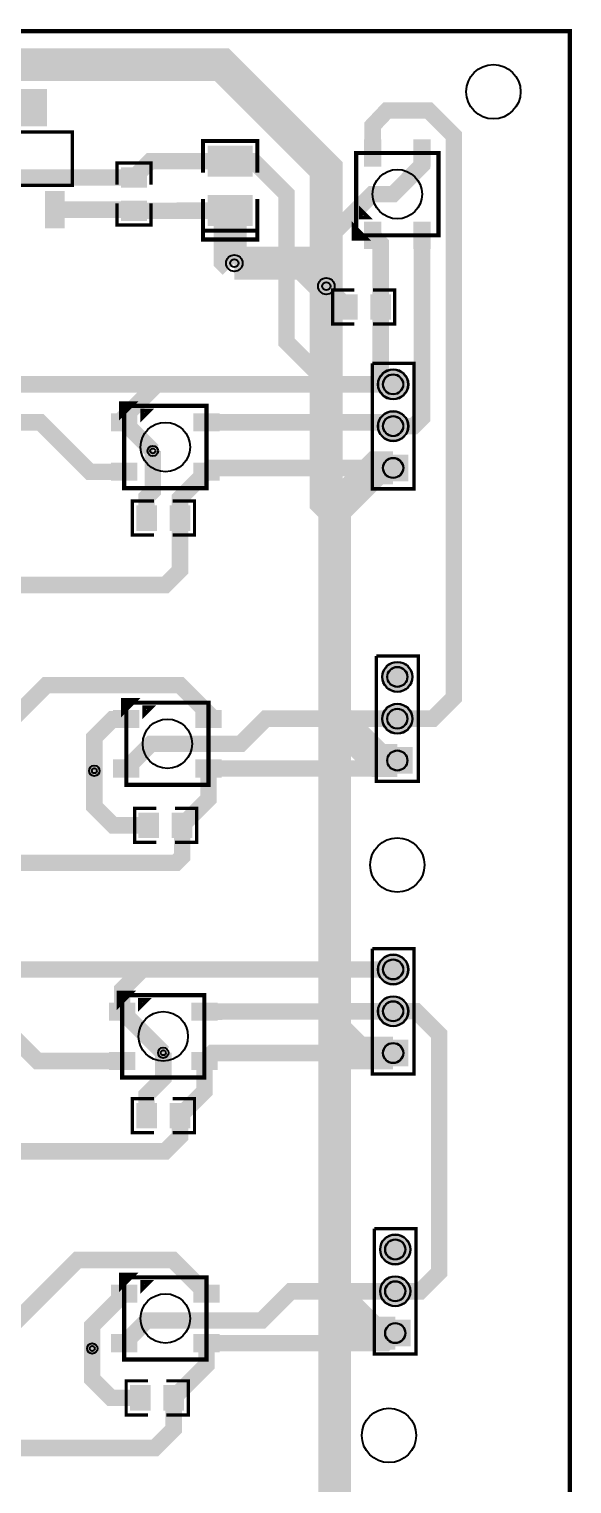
# Model space of a CAD drawing. Extents: x -5 to 8273, y -8273 to 5.
# Drawn here: x 6974 to 8273, y -3476 to 5 of the extents above; entities that cross this region are included whole.
import ezdxf

# ---------------------------------------------------------------- set-up
doc = ezdxf.new("R2010")
doc.units = 9
for name, color, linetype, true_color in [('BoardOutLine', 7, 'Continuous', 0xff00ff), ('BottomLayer', 7, 'Continuous', 0x0000ff), ('BottomSolderMaskLayer', 7, 'Continuous', 0xaa00ff), ('Hole', 7, 'Continuous', 0x222222), ('Multi-Layer', 7, 'Continuous', 0xc0c0c0), ('TopLayer', 7, 'Continuous', 0xff0000), ('TopPasteMaskLayer', 7, 'Continuous', 0x808080), ('TopSilkLayer', 7, 'Continuous', 0xffcc00), ('TopSolderMaskLayer', 7, 'Continuous', 0x800080)]:
    doc.layers.add(name, color=color, linetype=linetype, true_color=true_color)

msp = doc.modelspace()

# ---------------------------------------------------------------- hatches: boundary and pattern name
at = {"layer": 'BottomSolderMaskLayer'}
for points in [[(7808.6, -845, 1), (7881.4, -845, 1)], [(7808.6, -945, 1), (7881.4, -945, 1)], [(7808.4, -1076.9), (7808.4, -1013.1), (7881.6, -1013.1), (7881.6, -1076.9)], [(7818.6, -1545, 1), (7891.4, -1545, 1)], [(7818.6, -1645, 1), (7891.4, -1645, 1)], [(7818.4, -1776.9), (7818.4, -1713.1), (7891.6, -1713.1), (7891.6, -1776.9)], [(7808.6, -2245, 1), (7881.4, -2245, 1)], [(7808.6, -2345, 1), (7881.4, -2345, 1)], [(7808.4, -2476.9), (7808.4, -2413.1), (7881.6, -2413.1), (7881.6, -2476.9)], [(7813.6, -2915, 1), (7886.4, -2915, 1)], [(7813.6, -3015, 1), (7886.4, -3015, 1)], [(7813.4, -3146.9), (7813.4, -3083.1), (7886.6, -3083.1), (7886.6, -3146.9)]]:
    msp.add_hatch(color=256, dxfattribs=at).paths.add_polyline_path(points)
at = {"layer": 'Multi-Layer'}
for points in [[(7809.6, -845, 1), (7880.4, -845, 1)], [(7809.6, -945, 1), (7880.4, -945, 1)], [(7809.6, -1076), (7809.6, -1014), (7880.4, -1014), (7880.4, -1076)], [(7819.6, -1545, 1), (7890.4, -1545, 1)], [(7819.6, -1645, 1), (7890.4, -1645, 1)], [(7819.6, -1776), (7819.6, -1714), (7890.4, -1714), (7890.4, -1776)], [(7809.6, -2245, 1), (7880.4, -2245, 1)], [(7809.6, -2345, 1), (7880.4, -2345, 1)], [(7809.6, -2476), (7809.6, -2414), (7880.4, -2414), (7880.4, -2476)], [(7814.6, -2915, 1), (7885.4, -2915, 1)], [(7814.6, -3015, 1), (7885.4, -3015, 1)], [(7814.6, -3146), (7814.6, -3084), (7885.4, -3084), (7885.4, -3146)]]:
    msp.add_hatch(color=256, dxfattribs=at).paths.add_polyline_path(points)
at = {"layer": 'TopLayer'}
for points in [[(6876.5, -140.5), (7014.5, -140.5), (7014.5, -225.5), (6876.5, -225.5)], [(7403.8, -346.3), (7403.8, -275.5), (7506.2, -275.5), (7506.2, -346.3)], [(7815.6, -262.1), (7815.6, -321.1), (7776.3, -321.1), (7776.3, -262.1)], [(7933.7, -262.1), (7933.7, -321.1), (7894.4, -321.1), (7894.4, -262.1)], [(7253.5, -327.2), (7253.5, -372.8), (7196.5, -372.8), (7196.5, -327.2)], [(7014, -384.5), (7057, -384.5), (7057, -469.5), (7014, -469.5)], [(7253.5, -407.2), (7253.5, -452.8), (7196.5, -452.8), (7196.5, -407.2)], [(7403.8, -464.5), (7403.8, -393.7), (7506.2, -393.7), (7506.2, -464.5)], [(7815.6, -458.9), (7815.6, -518), (7776.3, -518), (7776.3, -458.9)], [(7933.7, -458.9), (7933.7, -518), (7894.4, -518), (7894.4, -458.9)], [(7712.2, -631.5), (7757.8, -631.5), (7757.8, -688.5), (7712.2, -688.5)], [(7792.2, -631.5), (7837.8, -631.5), (7837.8, -688.5), (7792.2, -688.5)], [(7231.1, -955.6), (7172, -955.6), (7172, -916.3), (7231.1, -916.3)], [(7427.9, -955.6), (7368.9, -955.6), (7368.9, -916.3), (7427.9, -916.3)], [(7231.1, -1073.7), (7172, -1073.7), (7172, -1034.4), (7231.1, -1034.4)], [(7427.9, -1073.7), (7368.9, -1073.7), (7368.9, -1034.4), (7427.9, -1034.4)], [(7277.8, -1193.5), (7232.2, -1193.5), (7232.2, -1136.5), (7277.8, -1136.5)], [(7357.8, -1193.5), (7312.2, -1193.5), (7312.2, -1136.5), (7357.8, -1136.5)], [(7236.1, -1665.6), (7177, -1665.6), (7177, -1626.3), (7236.1, -1626.3)], [(7432.9, -1665.6), (7373.9, -1665.6), (7373.9, -1626.3), (7432.9, -1626.3)], [(7236.1, -1783.7), (7177, -1783.7), (7177, -1744.4), (7236.1, -1744.4)], [(7432.9, -1783.7), (7373.9, -1783.7), (7373.9, -1744.4), (7432.9, -1744.4)], [(7282.8, -1928.5), (7237.2, -1928.5), (7237.2, -1871.5), (7282.8, -1871.5)], [(7362.8, -1928.5), (7317.2, -1928.5), (7317.2, -1871.5), (7362.8, -1871.5)], [(7226.1, -2365.6), (7167, -2365.6), (7167, -2326.3), (7226.1, -2326.3)], [(7422.9, -2365.6), (7363.9, -2365.6), (7363.9, -2326.3), (7422.9, -2326.3)], [(7226.1, -2483.7), (7167, -2483.7), (7167, -2444.4), (7226.1, -2444.4)], [(7422.9, -2483.7), (7363.9, -2483.7), (7363.9, -2444.4), (7422.9, -2444.4)], [(7277.8, -2623.5), (7232.2, -2623.5), (7232.2, -2566.5), (7277.8, -2566.5)], [(7357.8, -2623.5), (7312.2, -2623.5), (7312.2, -2566.5), (7357.8, -2566.5)], [(7231.1, -3040.6), (7172, -3040.6), (7172, -3001.3), (7231.1, -3001.3)], [(7427.9, -3040.6), (7368.9, -3040.6), (7368.9, -3001.3), (7427.9, -3001.3)], [(7231.1, -3158.7), (7172, -3158.7), (7172, -3119.4), (7231.1, -3119.4)], [(7427.9, -3158.7), (7368.9, -3158.7), (7368.9, -3119.4), (7427.9, -3119.4)], [(7262.8, -3298.5), (7217.2, -3298.5), (7217.2, -3241.5), (7262.8, -3241.5)], [(7342.8, -3298.5), (7297.2, -3298.5), (7297.2, -3241.5), (7342.8, -3241.5)]]:
    msp.add_hatch(color=256, dxfattribs=at).paths.add_polyline_path(points)
at = {"layer": 'TopPasteMaskLayer'}
for points in [[(6876.5, -140.5), (7014.5, -140.5), (7014.5, -225.5), (6876.5, -225.5)], [(7403.8, -346.3), (7403.8, -275.5), (7506.2, -275.5), (7506.2, -346.3)], [(7815.6, -262.1), (7815.6, -321.1), (7776.3, -321.1), (7776.3, -262.1)], [(7933.7, -262.1), (7933.7, -321.1), (7894.4, -321.1), (7894.4, -262.1)], [(7253.5, -327.2), (7253.5, -372.8), (7196.5, -372.8), (7196.5, -327.2)], [(7014, -384.5), (7057, -384.5), (7057, -469.5), (7014, -469.5)], [(7253.5, -407.2), (7253.5, -452.8), (7196.5, -452.8), (7196.5, -407.2)], [(7403.8, -464.5), (7403.8, -393.7), (7506.2, -393.7), (7506.2, -464.5)], [(7815.6, -458.9), (7815.6, -518), (7776.3, -518), (7776.3, -458.9)], [(7933.7, -458.9), (7933.7, -518), (7894.4, -518), (7894.4, -458.9)], [(7712.2, -631.5), (7757.8, -631.5), (7757.8, -688.5), (7712.2, -688.5)], [(7792.2, -631.5), (7837.8, -631.5), (7837.8, -688.5), (7792.2, -688.5)], [(7231.1, -955.6), (7172, -955.6), (7172, -916.3), (7231.1, -916.3)], [(7427.9, -955.6), (7368.9, -955.6), (7368.9, -916.3), (7427.9, -916.3)], [(7231.1, -1073.7), (7172, -1073.7), (7172, -1034.4), (7231.1, -1034.4)], [(7427.9, -1073.7), (7368.9, -1073.7), (7368.9, -1034.4), (7427.9, -1034.4)], [(7277.8, -1193.5), (7232.2, -1193.5), (7232.2, -1136.5), (7277.8, -1136.5)], [(7357.8, -1193.5), (7312.2, -1193.5), (7312.2, -1136.5), (7357.8, -1136.5)], [(7236.1, -1665.6), (7177, -1665.6), (7177, -1626.3), (7236.1, -1626.3)], [(7432.9, -1665.6), (7373.9, -1665.6), (7373.9, -1626.3), (7432.9, -1626.3)], [(7236.1, -1783.7), (7177, -1783.7), (7177, -1744.4), (7236.1, -1744.4)], [(7432.9, -1783.7), (7373.9, -1783.7), (7373.9, -1744.4), (7432.9, -1744.4)], [(7282.8, -1928.5), (7237.2, -1928.5), (7237.2, -1871.5), (7282.8, -1871.5)], [(7362.8, -1928.5), (7317.2, -1928.5), (7317.2, -1871.5), (7362.8, -1871.5)], [(7226.1, -2365.6), (7167, -2365.6), (7167, -2326.3), (7226.1, -2326.3)], [(7422.9, -2365.6), (7363.9, -2365.6), (7363.9, -2326.3), (7422.9, -2326.3)], [(7226.1, -2483.7), (7167, -2483.7), (7167, -2444.4), (7226.1, -2444.4)], [(7422.9, -2483.7), (7363.9, -2483.7), (7363.9, -2444.4), (7422.9, -2444.4)], [(7277.8, -2623.5), (7232.2, -2623.5), (7232.2, -2566.5), (7277.8, -2566.5)], [(7357.8, -2623.5), (7312.2, -2623.5), (7312.2, -2566.5), (7357.8, -2566.5)], [(7231.1, -3040.6), (7172, -3040.6), (7172, -3001.3), (7231.1, -3001.3)], [(7427.9, -3040.6), (7368.9, -3040.6), (7368.9, -3001.3), (7427.9, -3001.3)], [(7231.1, -3158.7), (7172, -3158.7), (7172, -3119.4), (7231.1, -3119.4)], [(7427.9, -3158.7), (7368.9, -3158.7), (7368.9, -3119.4), (7427.9, -3119.4)], [(7262.8, -3298.5), (7217.2, -3298.5), (7217.2, -3241.5), (7262.8, -3241.5)], [(7342.8, -3298.5), (7297.2, -3298.5), (7297.2, -3241.5), (7342.8, -3241.5)]]:
    msp.add_hatch(color=256, dxfattribs=at).paths.add_polyline_path(points)
at = {"layer": 'TopSolderMaskLayer'}
for points in [[(6874.5, -138.5), (7016.5, -138.5), (7016.5, -227.5), (6874.5, -227.5)], [(7400.9, -347.7), (7400.9, -274.1), (7509.1, -274.1), (7509.1, -347.7)], [(7816.9, -259.1), (7816.9, -324.1), (7775, -324.1), (7775, -259.1)], [(7935, -259.1), (7935, -324.1), (7893.1, -324.1), (7893.1, -259.1)], [(7256, -325.6), (7256, -374.4), (7194, -374.4), (7194, -325.6)], [(7012, -382.5), (7059, -382.5), (7059, -471.5), (7012, -471.5)], [(7256, -405.6), (7256, -454.4), (7194, -454.4), (7194, -405.6)], [(7400.9, -465.9), (7400.9, -392.3), (7509.1, -392.3), (7509.1, -465.9)], [(7816.9, -455.9), (7816.9, -521), (7775, -521), (7775, -455.9)], [(7935, -455.9), (7935, -521), (7893.1, -521), (7893.1, -455.9)], [(7710.2, -629.5), (7759.8, -629.5), (7759.8, -690.5), (7710.2, -690.5)], [(7790.2, -629.5), (7839.8, -629.5), (7839.8, -690.5), (7790.2, -690.5)], [(7808.6, -845, 1), (7881.4, -845, 1)], [(7233.1, -957.6), (7170, -957.6), (7170, -914.3), (7233.1, -914.3)], [(7429.9, -957.6), (7366.9, -957.6), (7366.9, -914.3), (7429.9, -914.3)], [(7808.6, -945, 1), (7881.4, -945, 1)], [(7233.1, -1075.7), (7170, -1075.7), (7170, -1032.4), (7233.1, -1032.4)], [(7429.9, -1075.7), (7366.9, -1075.7), (7366.9, -1032.4), (7429.9, -1032.4)], [(7808.4, -1076.9), (7808.4, -1013.1), (7881.6, -1013.1), (7881.6, -1076.9)], [(7279.8, -1195.5), (7230.2, -1195.5), (7230.2, -1134.5), (7279.8, -1134.5)], [(7359.8, -1195.5), (7310.2, -1195.5), (7310.2, -1134.5), (7359.8, -1134.5)], [(7818.6, -1545, 1), (7891.4, -1545, 1)], [(7238.1, -1667.6), (7175, -1667.6), (7175, -1624.3), (7238.1, -1624.3)], [(7434.9, -1667.6), (7371.9, -1667.6), (7371.9, -1624.3), (7434.9, -1624.3)], [(7818.6, -1645, 1), (7891.4, -1645, 1)], [(7818.4, -1776.9), (7818.4, -1713.1), (7891.6, -1713.1), (7891.6, -1776.9)], [(7238.1, -1785.7), (7175, -1785.7), (7175, -1742.4), (7238.1, -1742.4)], [(7434.9, -1785.7), (7371.9, -1785.7), (7371.9, -1742.4), (7434.9, -1742.4)], [(7284.8, -1930.5), (7235.2, -1930.5), (7235.2, -1869.5), (7284.8, -1869.5)], [(7364.8, -1930.5), (7315.2, -1930.5), (7315.2, -1869.5), (7364.8, -1869.5)], [(7808.6, -2245, 1), (7881.4, -2245, 1)], [(7228.1, -2367.6), (7165, -2367.6), (7165, -2324.3), (7228.1, -2324.3)], [(7424.9, -2367.6), (7361.9, -2367.6), (7361.9, -2324.3), (7424.9, -2324.3)], [(7808.6, -2345, 1), (7881.4, -2345, 1)], [(7808.4, -2476.9), (7808.4, -2413.1), (7881.6, -2413.1), (7881.6, -2476.9)], [(7228.1, -2485.7), (7165, -2485.7), (7165, -2442.4), (7228.1, -2442.4)], [(7424.9, -2485.7), (7361.9, -2485.7), (7361.9, -2442.4), (7424.9, -2442.4)], [(7279.8, -2625.5), (7230.2, -2625.5), (7230.2, -2564.5), (7279.8, -2564.5)], [(7359.8, -2625.5), (7310.2, -2625.5), (7310.2, -2564.5), (7359.8, -2564.5)], [(7813.6, -2915, 1), (7886.4, -2915, 1)], [(7813.6, -3015, 1), (7886.4, -3015, 1)], [(7233.1, -3042.6), (7170, -3042.6), (7170, -2999.3), (7233.1, -2999.3)], [(7429.9, -3042.6), (7366.9, -3042.6), (7366.9, -2999.3), (7429.9, -2999.3)], [(7813.4, -3146.9), (7813.4, -3083.1), (7886.6, -3083.1), (7886.6, -3146.9)], [(7233.1, -3160.7), (7170, -3160.7), (7170, -3117.4), (7233.1, -3117.4)], [(7429.9, -3160.7), (7366.9, -3160.7), (7366.9, -3117.4), (7429.9, -3117.4)], [(7264.8, -3300.5), (7215.2, -3300.5), (7215.2, -3239.5), (7264.8, -3239.5)], [(7344.8, -3300.5), (7295.2, -3300.5), (7295.2, -3239.5), (7344.8, -3239.5)]]:
    msp.add_hatch(color=256, dxfattribs=at).paths.add_polyline_path(points)

# ---------------------------------------------------------------- linework, layer by layer
at = {"layer": 'BoardOutLine', "const_width": 10}
msp.add_lwpolyline([(0, 0), (8267.7, 0), (8267.7, -8267.7), (0, -8267.7), (0, 0)], close=True, dxfattribs=at)
at = {"layer": 'BottomLayer', "const_width": 78.7}
for points in [[(7685, -610), (7630, -555), (7465, -555)], [(7705, -1145), (7685, -1125), (7685, -610)], [(7845, -1045), (7805, -1045), (7705, -1145), (7705, -1640), (7810, -1745), (7855, -1745)], [(7705, -1640), (7705, -2390), (7760, -2445), (7845, -2445)], [(7705, -2390), (7705, -3025), (7795, -3115), (7850, -3115)], [(7705, -3025), (7705, -3735), (7795, -3825), (7800, -3820), (7850, -3820)]]:
    msp.add_lwpolyline(points, dxfattribs=at)
at = {"layer": 'BottomSolderMaskLayer'}
for centre, radius in [((7845, -845), 36.4), ((7845, -845), 24.3), ((7845, -945), 36.4), ((7845, -945), 24.3), ((7845, -1045), 24.4), ((7855, -1545), 36.4), ((7855, -1545), 24.3), ((7855, -1645), 36.4), ((7855, -1645), 24.3), ((7855, -1745), 24.4), ((7845, -2245), 36.4), ((7845, -2245), 24.3), ((7845, -2345), 36.4), ((7845, -2345), 24.3), ((7845, -2445), 24.4), ((7850, -2915), 36.4), ((7850, -2915), 24.3), ((7850, -3015), 36.4), ((7850, -3015), 24.3), ((7850, -3115), 24.4)]:
    msp.add_circle(centre, radius, dxfattribs=at)
at = {"layer": 'Hole'}
for centre, radius in [((7465, -555), 9.84), ((7685, -610), 9.84), ((7270, -1004.4), 6), ((7130, -1769.6), 6), ((7295, -2444.4), 6), ((7125, -3151.9), 6)]:
    msp.add_circle(centre, radius, dxfattribs=at)
at = {"layer": 'Multi-Layer'}
for centre, radius in [((8085, -145), 65), ((7465, -555), 19.7), ((7685, -610), 19.7), ((7845, -845), 35.4), ((7845, -845), 23.6), ((7845, -945), 35.4), ((7845, -945), 23.6), ((7270, -1004.4), 12.5), ((7845, -1045), 23.6), ((7855, -1545), 35.4), ((7855, -1545), 23.6), ((7855, -1645), 35.4), ((7855, -1645), 23.6), ((7855, -1745), 23.6), ((7130, -1769.6), 12.5), ((7855, -1995), 65), ((7845, -2245), 35.4), ((7845, -2245), 23.6), ((7845, -2345), 35.4), ((7845, -2345), 23.6), ((7295, -2444.4), 12.5), ((7845, -2445), 23.6), ((7850, -2915), 35.4), ((7850, -2915), 23.6), ((7850, -3015), 35.4), ((7850, -3015), 23.6), ((7850, -3115), 23.6), ((7125, -3151.9), 12.5), ((7835, -3360), 65)]:
    msp.add_circle(centre, radius, dxfattribs=at)
at = {"layer": 'TopLayer'}
for points, const_width in [([(6270, -80), (6595, -80), (7435, -80), (7685, -330), (7685, -610)], 78.7), ([(7855, -1645), (7940, -1645), (7990, -1595), (7990, -250), (7930, -190), (7830, -190), (7796, -225.9), (7796, -291.6)], 39.4), ([(7685, -610), (7685, -610), (7685, -500), (7795, -390), (7845, -390), (7914, -320.9), (7914, -291.6)], 39.4), ([(7455, -310.9), (7264.1, -310.9), (7225, -350)], 39.4), ([(7455, -310.9), (7510.9, -310.9), (7590, -390), (7590, -743.6), (7691.4, -845)], 39.4), ([(7225, -350), (6865, -350), (6854.5, -360.5), (6854.5, -427)], 39.4), ([(7225, -430), (7222, -427), (7035.5, -427)], 39.4), ([(7455, -429.1), (7225, -430)], 39.4), ([(7455, -429.1), (7455, -545), (7465, -555)], 78.7), ([(7796, -488.4), (7815, -507.5), (7815, -660)], 39.4), ([(7914, -488.4), (7914, -925), (7894, -945), (7845, -945)], 39.4), ([(7735, -660), (7685, -610)], 39.4), ([(7845, -845), (7815, -815), (7815, -660)], 39.4), ([(7280, -845), (6657.5, -845), (6566.6, -936)], 39.4), ([(7201.6, -935.9), (7201.6, -923.4), (7280, -845), (7845, -845)], 39.4), ([(6763.4, -936), (7001, -936), (7119.1, -1054.1), (7201.6, -1054.1)], 39.4), ([(7270, -1004.4), (7270, -1004.4), (7201.6, -935.9)], 39.4), ([(7398.4, -935.9), (7836, -935.9), (7845, -945)], 39.4), ([(7255, -1165), (7255, -1115), (7270, -1100), (7270, -1004.4)], 39.4), ([(7335, -1165), (7335, -1117.5), (7398.4, -1054.1)], 39.4), ([(7398.4, -1054.1), (7407.5, -1045), (7845, -1045)], 39.4), ([(6645, -1325), (7300, -1325), (7335, -1290), (7335, -1165)], 39.4), ([(7403.4, -1645.9), (7403.4, -1633.4), (7335, -1565), (7015, -1565), (6880, -1700), (6620.6, -1700), (6561.6, -1759.1)], 39.4), ([(7206.6, -1645.9), (7174, -1645.9), (7130, -1690), (7130, -1769.6)], 39.4), ([(7855, -1645), (7540, -1645), (7480, -1705), (7265.6, -1705), (7206.6, -1764.1)], 39.4), ([(7855, -1745), (7836, -1764.1), (7403.4, -1764.1)], 39.4), ([(7130, -1769.6), (7130, -1855), (7175, -1900), (7260, -1900)], 39.4), ([(7340, -1900), (7403.4, -1836.6), (7403.4, -1764.1)], 39.4), ([(7340, -1900), (7340, -1975), (7325, -1990), (6690, -1990), (6675, -1975)], 39.4), ([(7245, -2245), (6630, -2245), (6560, -2315), (6566.6, -2321.6), (6566.6, -2350.9)], 39.4), ([(7845, -2245), (7245, -2245), (7196.6, -2293.4), (7196.6, -2345.9)], 39.4), ([(6763.4, -2350.9), (6881, -2350.9), (6994, -2464.1), (7196.6, -2464.1)], 39.4), ([(7295, -2444.4), (7295, -2444.4), (7196.6, -2345.9)], 39.4), ([(7393.4, -2345.9), (7845, -2345)], 39.4), ([(7850, -3015), (7910, -3015), (7955, -2970), (7955, -2400), (7900, -2345), (7845, -2345)], 39.4), ([(7255, -2595), (7255, -2545), (7295, -2505), (7295, -2444.4)], 39.4), ([(7393.4, -2464.1), (7412.5, -2445), (7845, -2445)], 39.4), ([(7335, -2595), (7393.4, -2536.6), (7393.4, -2464.1)], 39.4), ([(6670, -2680), (7300, -2680), (7335, -2645), (7335, -2595)], 39.4), ([(7398.4, -3020.9), (7317.5, -2940), (7090, -2940), (6940, -3090), (6615.6, -3090), (6561.6, -3144.1)], 39.4), ([(7125, -3151.9), (7125, -3097.5), (7201.6, -3020.9)], 39.4), ([(7850, -3015), (7600, -3015), (7530, -3085), (7255.6, -3085), (7201.6, -3139.1)], 39.4), ([(7398.4, -3139.1), (7826, -3139.1), (7850, -3115)], 39.4), ([(7240, -3270), (7170, -3270), (7125, -3225), (7125, -3151.9)], 39.4), ([(7320, -3270), (7398.4, -3191.6), (7398.4, -3139.1)], 39.4), ([(7320, -3270), (7320, -3345), (7275, -3390), (6765, -3390), (6705, -3330), (6705, -3265)], 39.4)]:
    msp.add_lwpolyline(points, dxfattribs=dict(at, const_width=const_width))
at = {"layer": 'TopSilkLayer'}
for points, const_width in [([(7077.1, -369.1), (6813.3, -369.1), (6813.3, -241.2), (7077.1, -241.2), (7077.1, -369.1)], 7.9), ([(7953.4, -291.6), (7953.4, -488.4), (7756.6, -488.4), (7756.6, -291.6), (7953.4, -291.6)], 10), ([(7784.1, -445.1), (7768.4, -445.1), (7768.4, -429.3), (7784.1, -445.1)], 10), ([(7780.2, -496.3), (7750.7, -496.3), (7750.7, -466.7), (7780.2, -496.3)], 10), ([(7193.7, -920.2), (7193.7, -890.7), (7223.3, -890.7), (7193.7, -920.2)], 10), ([(7398.4, -1093.4), (7201.6, -1093.4), (7201.6, -896.6), (7398.4, -896.6), (7398.4, -1093.4)], 10), ([(7244.9, -924.1), (7244.9, -908.4), (7260.7, -908.4), (7244.9, -924.1)], 10), ([(7198.7, -1630.2), (7198.7, -1600.7), (7228.3, -1600.7), (7198.7, -1630.2)], 10), ([(7403.4, -1803.4), (7206.6, -1803.4), (7206.6, -1606.6), (7403.4, -1606.6), (7403.4, -1803.4)], 10), ([(7249.9, -1634.1), (7249.9, -1618.4), (7265.7, -1618.4), (7249.9, -1634.1)], 10), ([(7188.7, -2330.2), (7188.7, -2300.7), (7218.3, -2300.7), (7188.7, -2330.2)], 10), ([(7393.4, -2503.4), (7196.6, -2503.4), (7196.6, -2306.6), (7393.4, -2306.6), (7393.4, -2503.4)], 10), ([(7239.9, -2334.1), (7239.9, -2318.4), (7255.7, -2318.4), (7239.9, -2334.1)], 10), ([(7193.7, -3005.2), (7193.7, -2975.7), (7223.3, -2975.7), (7193.7, -3005.2)], 10), ([(7398.4, -3178.4), (7201.6, -3178.4), (7201.6, -2981.6), (7398.4, -2981.6), (7398.4, -3178.4)], 10), ([(7244.9, -3009.1), (7244.9, -2993.4), (7260.7, -2993.4), (7244.9, -3009.1)], 10)]:
    msp.add_lwpolyline(points, close=True, dxfattribs=dict(at, const_width=const_width))
for points, const_width in [([(7390, -338.5), (7390, -262.6), (7520, -262.6), (7520, -338.5)], 10), ([(7184.3, -367.3), (7184.3, -315.3), (7265.8, -315.3), (7265.8, -367.3)], 7.87), ([(7184.3, -411.8), (7184.3, -463.8), (7265.8, -463.8), (7265.8, -411.8)], 7.87), ([(7520, -401.5), (7520, -477.4), (7390, -477.4), (7390, -498.4), (7520, -498.4), (7520, -477.4)], 10), ([(7390, -401.5), (7390, -477.4)], 10), ([(7752.3, -700.7), (7700.3, -700.7), (7700.3, -619.2), (7752.3, -619.2)], 7.87), ([(7796.8, -700.7), (7848.8, -700.7), (7848.8, -619.2), (7796.8, -619.2)], 7.87), ([(7795, -1020), (7795, -1095), (7895, -1095), (7895, -795), (7795, -795)], 8), ([(7795, -795), (7795, -1020)], 7.99), ([(7273.2, -1124.3), (7221.2, -1124.3), (7221.2, -1205.8), (7273.2, -1205.8)], 7.87), ([(7317.7, -1124.3), (7369.7, -1124.3), (7369.7, -1205.8), (7317.7, -1205.8)], 7.87), ([(7805, -1720), (7805, -1795), (7905, -1795), (7905, -1495), (7805, -1495)], 8), ([(7805, -1495), (7805, -1720)], 7.99), ([(7278.2, -1859.3), (7226.2, -1859.3), (7226.2, -1940.8), (7278.2, -1940.8)], 7.87), ([(7322.7, -1859.3), (7374.7, -1859.3), (7374.7, -1940.8), (7322.7, -1940.8)], 7.87), ([(7795, -2420), (7795, -2495), (7895, -2495), (7895, -2195), (7795, -2195)], 8), ([(7795, -2195), (7795, -2420)], 7.99), ([(7273.2, -2554.3), (7221.2, -2554.3), (7221.2, -2635.8), (7273.2, -2635.8)], 7.87), ([(7317.7, -2554.3), (7369.7, -2554.3), (7369.7, -2635.8), (7317.7, -2635.8)], 7.87), ([(7800, -3090), (7800, -3165), (7900, -3165), (7900, -2865), (7800, -2865)], 8), ([(7800, -2865), (7800, -3090)], 7.99), ([(7258.2, -3229.3), (7206.2, -3229.3), (7206.2, -3310.8), (7258.2, -3310.8)], 7.87), ([(7302.7, -3229.3), (7354.7, -3229.3), (7354.7, -3310.8), (7302.7, -3310.8)], 7.87)]:
    msp.add_lwpolyline(points, dxfattribs=dict(at, const_width=const_width))
for centre in [(7855, -390), (7300, -995), (7305, -1705), (7295, -2405), (7300, -3080)]:
    msp.add_circle(centre, 59.1, dxfattribs=at)
at = {"layer": 'TopSolderMaskLayer'}
for centre, radius in [((7845, -845), 36.4), ((7845, -845), 24.3), ((7845, -945), 36.4), ((7845, -945), 24.3), ((7845, -1045), 24.4), ((7855, -1545), 36.4), ((7855, -1545), 24.3), ((7855, -1645), 36.4), ((7855, -1645), 24.3), ((7855, -1745), 24.4), ((7845, -2245), 36.4), ((7845, -2245), 24.3), ((7845, -2345), 36.4), ((7845, -2345), 24.3), ((7845, -2445), 24.4), ((7850, -2915), 36.4), ((7850, -2915), 24.3), ((7850, -3015), 36.4), ((7850, -3015), 24.3), ((7850, -3115), 24.4)]:
    msp.add_circle(centre, radius, dxfattribs=at)

doc.saveas('drawing.dxf')
